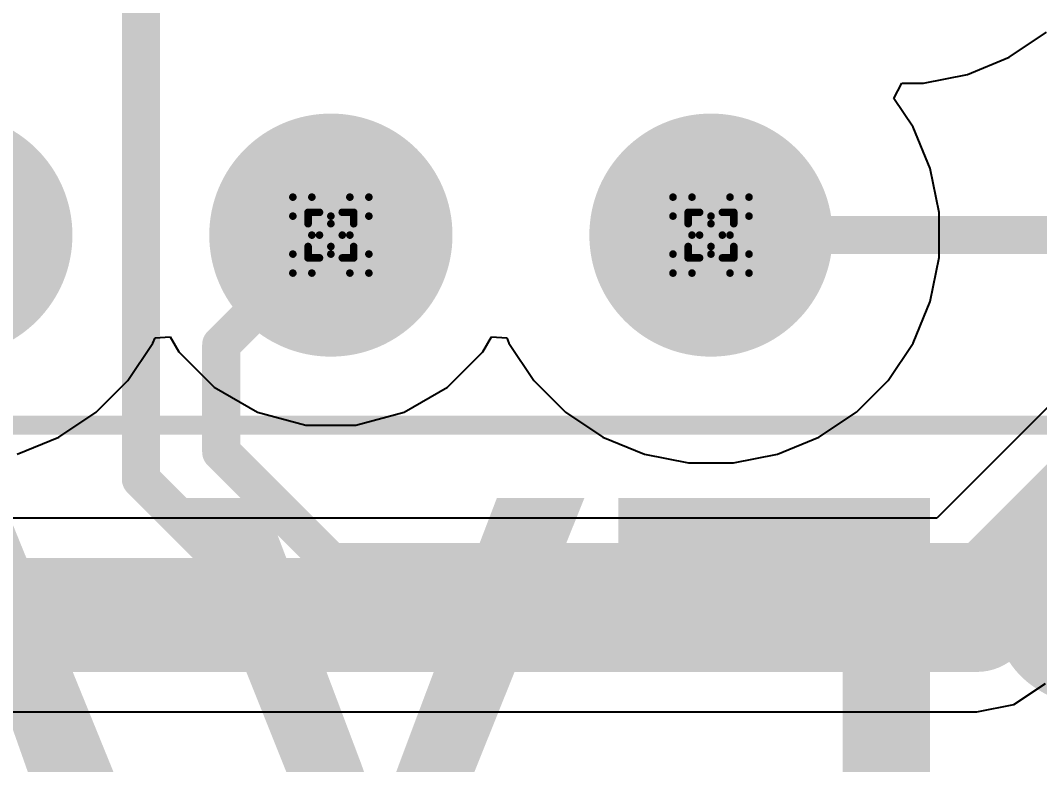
# Model space of a CAD drawing. Header units: inches. Extents: x 0 to 212, y 0 to 208.
# Drawn here: x 2.3652 to 2.6333, y 3.3809 to 3.5769 of the extents above; entities that cross this region are included whole.
import ezdxf

# ---------------------------------------------------------------- set-up
doc = ezdxf.new("R2010")
doc.units = ezdxf.units.IN
doc.header["$MEASUREMENT"] = 0
for name, color, linetype in [('Bottom Layer', 5, 'Continuous'), ('Bottom Solder', 6, 'Continuous'), ('Drill Drawing', 1, 'Continuous'), ('Multi-Layer', 9, 'Continuous'), ('Pad Holes', 156, 'Continuous'), ('Top Layer', 1, 'Continuous'), ('Top Overlay', 2, 'Continuous'), ('Top Solder', 216, 'Continuous')]:
    doc.layers.add(name, color=color, linetype=linetype)
doc.styles.add('Arial Black_Bold', font='', dxfattribs={"height": 0.2})
doc.styles.get('Arial Black_Bold').set_extended_font_data('Arial Black', bold=True)

# ---------------------------------------------------------------- blocks, each defined once
blk = doc.blocks.new('HC_RJ45_5622_1_6_Y_109')
at = {"layer": 'Bottom Layer'}
h = blk.add_hatch(color=5, dxfattribs=at)
edge = h.paths.add_edge_path()
edge.add_arc((-0.125005, 0.1750025), 0.03, 0, 360)
h = blk.add_hatch(color=5, dxfattribs=at)
edge = h.paths.add_edge_path()
edge.add_arc((-0.025, 0.1750025), 0.03, 0, 360)
h = blk.add_hatch(color=5, dxfattribs=at)
edge = h.paths.add_edge_path()
edge.add_arc((0.074995, 0.1750025), 0.03, 0, 360)
at = {"layer": 'Bottom Solder'}
h = blk.add_hatch(color=6, dxfattribs=at)
edge = h.paths.add_edge_path()
edge.add_arc((-0.125005, 0.1750025), 0.032, 0, 360)
h = blk.add_hatch(color=6, dxfattribs=at)
edge = h.paths.add_edge_path()
edge.add_arc((-0.025, 0.1750025), 0.032, 0, 360)
h = blk.add_hatch(color=6, dxfattribs=at)
edge = h.paths.add_edge_path()
edge.add_arc((0.074995, 0.1750025), 0.032, 0, 360)
at = {"layer": 'Multi-Layer'}
h = blk.add_hatch(color=9, dxfattribs=at)
edge = h.paths.add_edge_path()
edge.add_arc((-0.125005, 0.1750025), 0.03, 0, 360)
h = blk.add_hatch(color=9, dxfattribs=at)
edge = h.paths.add_edge_path()
edge.add_arc((-0.025, 0.1750025), 0.03, 0, 360)
h = blk.add_hatch(color=9, dxfattribs=at)
edge = h.paths.add_edge_path()
edge.add_arc((0.074995, 0.1750025), 0.03, 0, 360)
at = {"layer": 'Pad Holes'}
h = blk.add_hatch(color=7, dxfattribs=at)
edge = h.paths.add_edge_path()
edge.add_arc((-0.125005, 0.1750025), 0.019685, 0, 360)
h = blk.add_hatch(color=7, dxfattribs=at)
edge = h.paths.add_edge_path()
edge.add_arc((-0.025, 0.1750025), 0.019685, 0, 360)
h = blk.add_hatch(color=7, dxfattribs=at)
edge = h.paths.add_edge_path()
edge.add_arc((0.074995, 0.1750025), 0.019685, 0, 360)
at = {"layer": 'Top Layer'}
h = blk.add_hatch(color=1, dxfattribs=at)
edge = h.paths.add_edge_path()
edge.add_arc((-0.125005, 0.1750025), 0.03, 0, 360)
h = blk.add_hatch(color=1, dxfattribs=at)
edge = h.paths.add_edge_path()
edge.add_arc((-0.025, 0.1750025), 0.03, 0, 360)
h = blk.add_hatch(color=1, dxfattribs=at)
edge = h.paths.add_edge_path()
edge.add_arc((0.074995, 0.1750025), 0.03, 0, 360)
at = {"layer": 'Top Solder'}
h = blk.add_hatch(color=216, dxfattribs=at)
edge = h.paths.add_edge_path()
edge.add_arc((-0.125005, 0.1750025), 0.032, 0, 360)
h = blk.add_hatch(color=216, dxfattribs=at)
edge = h.paths.add_edge_path()
edge.add_arc((-0.025, 0.1750025), 0.032, 0, 360)
h = blk.add_hatch(color=216, dxfattribs=at)
edge = h.paths.add_edge_path()
edge.add_arc((0.074995, 0.1750025), 0.032, 0, 360)
at = {"layer": 'Top Overlay'}
blk.add_lwpolyline([(0.3, 0.2250025, 0.005, 0.005, 0), (-0.3, 0.2250025, 0.005, 0.005, 0)], format="xyseb", dxfattribs=at)

msp = doc.modelspace()

# ---------------------------------------------------------------- linework, layer by layer
at = {"layer": 'Bottom Layer'}
for p, q in [((2.6252629, 3.567143), (2.63509, 3.5737093)), ((2.6143436, 3.5626201), (2.6252629, 3.567143)), ((2.7249148, 3.5644629), (2.6062398, 3.4457879)), ((2.6027517, 3.5603143), (2.6143436, 3.5626201)), ((2.5949521, 3.5563143), (2.5970901, 3.5603143)), ((2.5970901, 3.5603143), (2.6027517, 3.5603143)), ((2.6000164, 3.548735), (2.5949521, 3.5563143)), ((2.6045393, 3.5378157), (2.6000164, 3.548735)), ((2.6068451, 3.5262238), (2.6045393, 3.5378157)), ((2.6068451, 3.5144048), (2.6068451, 3.5262238)), ((2.6045393, 3.5028129), (2.6068451, 3.5144048)), ((2.6000164, 3.4918936), (2.6045393, 3.5028129)), ((2.3934501, 3.4820665), (2.4000164, 3.4918936)), ((2.4000164, 3.4918936), (2.4005824, 3.49326)), ((2.4005824, 3.49326), (2.4045739, 3.4935217)), ((2.4045739, 3.4935217), (2.4068302, 3.4896136)), ((2.48685, 3.4896136), (2.4891121, 3.4935317)), ((2.4891121, 3.4935317), (2.4931036, 3.4932701)), ((2.4931036, 3.4932701), (2.4936738, 3.4918936)), ((2.4936738, 3.4918936), (2.5002401, 3.4820665)), ((2.5934501, 3.4820665), (2.6000164, 3.4918936)), ((2.4068302, 3.4896136), (2.4161394, 3.4803044)), ((2.4775408, 3.4803044), (2.48685, 3.4896136)), ((2.3850929, 3.4737093), (2.3934501, 3.4820665)), ((2.5002401, 3.4820665), (2.5085973, 3.4737093)), ((2.5850929, 3.4737093), (2.5934501, 3.4820665)), ((2.4161394, 3.4803044), (2.4275408, 3.4737218)), ((2.4661394, 3.4737218), (2.4775408, 3.4803044)), ((2.3752658, 3.467143), (2.3850929, 3.4737093)), ((2.4275408, 3.4737218), (2.4402575, 3.4703143)), ((2.4534227, 3.4703143), (2.4661394, 3.4737218)), ((2.5085973, 3.4737093), (2.5184244, 3.467143)), ((2.5752658, 3.467143), (2.5850929, 3.4737093)), ((2.4402575, 3.4703143), (2.4534227, 3.4703143)), ((2.3643465, 3.4626201), (2.3752658, 3.467143)), ((2.5184244, 3.467143), (2.5293437, 3.4626201)), ((2.5643465, 3.4626201), (2.5752658, 3.467143)), ((2.5293437, 3.4626201), (2.5409356, 3.4603143)), ((2.5527546, 3.4603143), (2.5643465, 3.4626201)), ((2.5409356, 3.4603143), (2.5527546, 3.4603143)), ((2.6062398, 3.4457879), (1.5689782, 3.4457879)), ((2.6265525, 3.3967486), (2.634822, 3.4022741)), ((2.616798, 3.3948083), (2.6265525, 3.3967486)), ((1.5795364, 3.3948083), (2.616798, 3.3948083))]:
    msp.add_line(p, q, dxfattribs=at)
for points in [[(2.616798, 3.4202981, 0.03, 0.03, 0), (2.7429388, 3.5464389, 0.03, 0.03, 0)], [(1.5689782, 3.4202981, 0.03, 0.03, 0), (2.616798, 3.4202981, 0.03, 0.03, 0)]]:
    msp.add_lwpolyline(points, format="xyseb", dxfattribs=at)
msp.add_lwpolyline([(2.609298, 3.4202981, 0.015, 0.015, 1), (2.624298, 3.4202981, 0.015, 0.015, 1)], format="xyseb", close=True, dxfattribs=at)
msp.add_lwpolyline([(2.609298, 3.4202981, 0.015, 0.015, 1), (2.624298, 3.4202981, 0.015, 0.015, 1)], format="xyseb", close=True, dxfattribs=at)
at = {"layer": 'Drill Drawing'}
for points in [[(2.4368401, 3.5253143, 0.002, 0.002, 0), (2.4368401, 3.5303143, 0.002, 0.002, 0)], [(2.4368401, 3.5303143, 0.002, 0.002, 0), (2.4418401, 3.5303143, 0.002, 0.002, 0)], [(2.4418401, 3.5303143, 0.002, 0.002, 0), (2.4468401, 3.5253143, 0.002, 0.002, 0)], [(2.4468401, 3.5253143, 0.002, 0.002, 0), (2.4518401, 3.5303143, 0.002, 0.002, 0)], [(2.4518401, 3.5303143, 0.002, 0.002, 0), (2.4568401, 3.5303143, 0.002, 0.002, 0)], [(2.4568401, 3.5253143, 0.002, 0.002, 0), (2.4568401, 3.5303143, 0.002, 0.002, 0)], [(2.5368451, 3.5253143, 0.002, 0.002, 0), (2.5368451, 3.5303143, 0.002, 0.002, 0)], [(2.5368451, 3.5303143, 0.002, 0.002, 0), (2.5418451, 3.5303143, 0.002, 0.002, 0)], [(2.5418451, 3.5303143, 0.002, 0.002, 0), (2.5468451, 3.5253143, 0.002, 0.002, 0)], [(2.5468451, 3.5253143, 0.002, 0.002, 0), (2.5518451, 3.5303143, 0.002, 0.002, 0)], [(2.5518451, 3.5303143, 0.002, 0.002, 0), (2.5568451, 3.5303143, 0.002, 0.002, 0)], [(2.5568451, 3.5253143, 0.002, 0.002, 0), (2.5568451, 3.5303143, 0.002, 0.002, 0)], [(2.4368401, 3.5253143, 0.002, 0.002, 0), (2.4418401, 3.5203143, 0.002, 0.002, 0)], [(2.4408401, 3.5233143, 0.002, 0.002, 0), (2.4408401, 3.5263143, 0.002, 0.002, 0)], [(2.4408401, 3.5263143, 0.002, 0.002, 0), (2.4438401, 3.5263143, 0.002, 0.002, 0)], [(2.4438401, 3.5263143, 0.002, 0.002, 0), (2.4468401, 3.5233143, 0.002, 0.002, 0)], [(2.4468401, 3.5233143, 0.002, 0.002, 0), (2.4498401, 3.5263143, 0.002, 0.002, 0)], [(2.4498401, 3.5263143, 0.002, 0.002, 0), (2.4528401, 3.5263143, 0.002, 0.002, 0)], [(2.4518401, 3.5203143, 0.002, 0.002, 0), (2.4568401, 3.5253143, 0.002, 0.002, 0)], [(2.4528401, 3.5233143, 0.002, 0.002, 0), (2.4528401, 3.5263143, 0.002, 0.002, 0)], [(2.5368451, 3.5253143, 0.002, 0.002, 0), (2.5418451, 3.5203143, 0.002, 0.002, 0)], [(2.5408451, 3.5233143, 0.002, 0.002, 0), (2.5408451, 3.5263143, 0.002, 0.002, 0)], [(2.5408451, 3.5263143, 0.002, 0.002, 0), (2.5438451, 3.5263143, 0.002, 0.002, 0)], [(2.5438451, 3.5263143, 0.002, 0.002, 0), (2.5468451, 3.5233143, 0.002, 0.002, 0)], [(2.5468451, 3.5233143, 0.002, 0.002, 0), (2.5498451, 3.5263143, 0.002, 0.002, 0)], [(2.5498451, 3.5263143, 0.002, 0.002, 0), (2.5528451, 3.5263143, 0.002, 0.002, 0)], [(2.5518451, 3.5203143, 0.002, 0.002, 0), (2.5568451, 3.5253143, 0.002, 0.002, 0)], [(2.5528451, 3.5233143, 0.002, 0.002, 0), (2.5528451, 3.5263143, 0.002, 0.002, 0)], [(2.4408401, 3.5233143, 0.002, 0.002, 0), (2.4438401, 3.5203143, 0.002, 0.002, 0)], [(2.4498401, 3.5203143, 0.002, 0.002, 0), (2.4528401, 3.5233143, 0.002, 0.002, 0)], [(2.5408451, 3.5233143, 0.002, 0.002, 0), (2.5438451, 3.5203143, 0.002, 0.002, 0)], [(2.5498451, 3.5203143, 0.002, 0.002, 0), (2.5528451, 3.5233143, 0.002, 0.002, 0)], [(2.4368401, 3.5153143, 0.002, 0.002, 0), (2.4418401, 3.5203143, 0.002, 0.002, 0)], [(2.4408401, 3.5173143, 0.002, 0.002, 0), (2.4438401, 3.5203143, 0.002, 0.002, 0)], [(2.4498401, 3.5203143, 0.002, 0.002, 0), (2.4528401, 3.5173143, 0.002, 0.002, 0)], [(2.4518401, 3.5203143, 0.002, 0.002, 0), (2.4568401, 3.5153143, 0.002, 0.002, 0)], [(2.5368451, 3.5153143, 0.002, 0.002, 0), (2.5418451, 3.5203143, 0.002, 0.002, 0)], [(2.5408451, 3.5173143, 0.002, 0.002, 0), (2.5438451, 3.5203143, 0.002, 0.002, 0)], [(2.5498451, 3.5203143, 0.002, 0.002, 0), (2.5528451, 3.5173143, 0.002, 0.002, 0)], [(2.5518451, 3.5203143, 0.002, 0.002, 0), (2.5568451, 3.5153143, 0.002, 0.002, 0)], [(2.4408401, 3.5143143, 0.002, 0.002, 0), (2.4408401, 3.5173143, 0.002, 0.002, 0)], [(2.4438401, 3.5143143, 0.002, 0.002, 0), (2.4468401, 3.5173143, 0.002, 0.002, 0)], [(2.4468401, 3.5173143, 0.002, 0.002, 0), (2.4498401, 3.5143143, 0.002, 0.002, 0)], [(2.4528401, 3.5143143, 0.002, 0.002, 0), (2.4528401, 3.5173143, 0.002, 0.002, 0)], [(2.5408451, 3.5143143, 0.002, 0.002, 0), (2.5408451, 3.5173143, 0.002, 0.002, 0)], [(2.5438451, 3.5143143, 0.002, 0.002, 0), (2.5468451, 3.5173143, 0.002, 0.002, 0)], [(2.5468451, 3.5173143, 0.002, 0.002, 0), (2.5498451, 3.5143143, 0.002, 0.002, 0)], [(2.5528451, 3.5143143, 0.002, 0.002, 0), (2.5528451, 3.5173143, 0.002, 0.002, 0)], [(2.4368401, 3.5103143, 0.002, 0.002, 0), (2.4368401, 3.5153143, 0.002, 0.002, 0)], [(2.4418401, 3.5103143, 0.002, 0.002, 0), (2.4468401, 3.5153143, 0.002, 0.002, 0)], [(2.4468401, 3.5153143, 0.002, 0.002, 0), (2.4518401, 3.5103143, 0.002, 0.002, 0)], [(2.4568401, 3.5103143, 0.002, 0.002, 0), (2.4568401, 3.5153143, 0.002, 0.002, 0)], [(2.5368451, 3.5103143, 0.002, 0.002, 0), (2.5368451, 3.5153143, 0.002, 0.002, 0)], [(2.5418451, 3.5103143, 0.002, 0.002, 0), (2.5468451, 3.5153143, 0.002, 0.002, 0)], [(2.5468451, 3.5153143, 0.002, 0.002, 0), (2.5518451, 3.5103143, 0.002, 0.002, 0)], [(2.5568451, 3.5103143, 0.002, 0.002, 0), (2.5568451, 3.5153143, 0.002, 0.002, 0)], [(2.4408401, 3.5143143, 0.002, 0.002, 0), (2.4438401, 3.5143143, 0.002, 0.002, 0)], [(2.4498401, 3.5143143, 0.002, 0.002, 0), (2.4528401, 3.5143143, 0.002, 0.002, 0)], [(2.5408451, 3.5143143, 0.002, 0.002, 0), (2.5438451, 3.5143143, 0.002, 0.002, 0)], [(2.5498451, 3.5143143, 0.002, 0.002, 0), (2.5528451, 3.5143143, 0.002, 0.002, 0)], [(2.4368401, 3.5103143, 0.002, 0.002, 0), (2.4418401, 3.5103143, 0.002, 0.002, 0)], [(2.4518401, 3.5103143, 0.002, 0.002, 0), (2.4568401, 3.5103143, 0.002, 0.002, 0)], [(2.5368451, 3.5103143, 0.002, 0.002, 0), (2.5418451, 3.5103143, 0.002, 0.002, 0)], [(2.5518451, 3.5103143, 0.002, 0.002, 0), (2.5568451, 3.5103143, 0.002, 0.002, 0)]]:
    msp.add_lwpolyline(points, format="xyseb", dxfattribs=at)
for points in [[(2.4363401, 3.5303143, 0.001, 0.001, 1), (2.4373401, 3.5303143, 0.001, 0.001, 1)], [(2.4363401, 3.5303143, 0.001, 0.001, 1), (2.4373401, 3.5303143, 0.001, 0.001, 1)], [(2.4413401, 3.5303143, 0.001, 0.001, 1), (2.4423401, 3.5303143, 0.001, 0.001, 1)], [(2.4413401, 3.5303143, 0.001, 0.001, 1), (2.4423401, 3.5303143, 0.001, 0.001, 1)], [(2.4513401, 3.5303143, 0.001, 0.001, 1), (2.4523401, 3.5303143, 0.001, 0.001, 1)], [(2.4513401, 3.5303143, 0.001, 0.001, 1), (2.4523401, 3.5303143, 0.001, 0.001, 1)], [(2.4563401, 3.5303143, 0.001, 0.001, 1), (2.4573401, 3.5303143, 0.001, 0.001, 1)], [(2.4563401, 3.5303143, 0.001, 0.001, 1), (2.4573401, 3.5303143, 0.001, 0.001, 1)], [(2.5363451, 3.5303143, 0.001, 0.001, 1), (2.5373451, 3.5303143, 0.001, 0.001, 1)], [(2.5363451, 3.5303143, 0.001, 0.001, 1), (2.5373451, 3.5303143, 0.001, 0.001, 1)], [(2.5413451, 3.5303143, 0.001, 0.001, 1), (2.5423451, 3.5303143, 0.001, 0.001, 1)], [(2.5413451, 3.5303143, 0.001, 0.001, 1), (2.5423451, 3.5303143, 0.001, 0.001, 1)], [(2.5513451, 3.5303143, 0.001, 0.001, 1), (2.5523451, 3.5303143, 0.001, 0.001, 1)], [(2.5513451, 3.5303143, 0.001, 0.001, 1), (2.5523451, 3.5303143, 0.001, 0.001, 1)], [(2.5563451, 3.5303143, 0.001, 0.001, 1), (2.5573451, 3.5303143, 0.001, 0.001, 1)], [(2.5563451, 3.5303143, 0.001, 0.001, 1), (2.5573451, 3.5303143, 0.001, 0.001, 1)], [(2.4363401, 3.5253143, 0.001, 0.001, 1), (2.4373401, 3.5253143, 0.001, 0.001, 1)], [(2.4363401, 3.5253143, 0.001, 0.001, 1), (2.4373401, 3.5253143, 0.001, 0.001, 1)], [(2.4403401, 3.5263143, 0.001, 0.001, 1), (2.4413401, 3.5263143, 0.001, 0.001, 1)], [(2.4403401, 3.5263143, 0.001, 0.001, 1), (2.4413401, 3.5263143, 0.001, 0.001, 1)], [(2.4433401, 3.5263143, 0.001, 0.001, 1), (2.4443401, 3.5263143, 0.001, 0.001, 1)], [(2.4433401, 3.5263143, 0.001, 0.001, 1), (2.4443401, 3.5263143, 0.001, 0.001, 1)], [(2.4463401, 3.5253143, 0.001, 0.001, 1), (2.4473401, 3.5253143, 0.001, 0.001, 1)], [(2.4463401, 3.5253143, 0.001, 0.001, 1), (2.4473401, 3.5253143, 0.001, 0.001, 1)], [(2.4493401, 3.5263143, 0.001, 0.001, 1), (2.4503401, 3.5263143, 0.001, 0.001, 1)], [(2.4493401, 3.5263143, 0.001, 0.001, 1), (2.4503401, 3.5263143, 0.001, 0.001, 1)], [(2.4523401, 3.5263143, 0.001, 0.001, 1), (2.4533401, 3.5263143, 0.001, 0.001, 1)], [(2.4523401, 3.5263143, 0.001, 0.001, 1), (2.4533401, 3.5263143, 0.001, 0.001, 1)], [(2.4563401, 3.5253143, 0.001, 0.001, 1), (2.4573401, 3.5253143, 0.001, 0.001, 1)], [(2.4563401, 3.5253143, 0.001, 0.001, 1), (2.4573401, 3.5253143, 0.001, 0.001, 1)], [(2.5363451, 3.5253143, 0.001, 0.001, 1), (2.5373451, 3.5253143, 0.001, 0.001, 1)], [(2.5363451, 3.5253143, 0.001, 0.001, 1), (2.5373451, 3.5253143, 0.001, 0.001, 1)], [(2.5403451, 3.5263143, 0.001, 0.001, 1), (2.5413451, 3.5263143, 0.001, 0.001, 1)], [(2.5403451, 3.5263143, 0.001, 0.001, 1), (2.5413451, 3.5263143, 0.001, 0.001, 1)], [(2.5433451, 3.5263143, 0.001, 0.001, 1), (2.5443451, 3.5263143, 0.001, 0.001, 1)], [(2.5433451, 3.5263143, 0.001, 0.001, 1), (2.5443451, 3.5263143, 0.001, 0.001, 1)], [(2.5463451, 3.5253143, 0.001, 0.001, 1), (2.5473451, 3.5253143, 0.001, 0.001, 1)], [(2.5463451, 3.5253143, 0.001, 0.001, 1), (2.5473451, 3.5253143, 0.001, 0.001, 1)], [(2.5493451, 3.5263143, 0.001, 0.001, 1), (2.5503451, 3.5263143, 0.001, 0.001, 1)], [(2.5493451, 3.5263143, 0.001, 0.001, 1), (2.5503451, 3.5263143, 0.001, 0.001, 1)], [(2.5523451, 3.5263143, 0.001, 0.001, 1), (2.5533451, 3.5263143, 0.001, 0.001, 1)], [(2.5523451, 3.5263143, 0.001, 0.001, 1), (2.5533451, 3.5263143, 0.001, 0.001, 1)], [(2.5563451, 3.5253143, 0.001, 0.001, 1), (2.5573451, 3.5253143, 0.001, 0.001, 1)], [(2.5563451, 3.5253143, 0.001, 0.001, 1), (2.5573451, 3.5253143, 0.001, 0.001, 1)], [(2.4403401, 3.5233143, 0.001, 0.001, 1), (2.4413401, 3.5233143, 0.001, 0.001, 1)], [(2.4403401, 3.5233143, 0.001, 0.001, 1), (2.4413401, 3.5233143, 0.001, 0.001, 1)], [(2.4463401, 3.5233143, 0.001, 0.001, 1), (2.4473401, 3.5233143, 0.001, 0.001, 1)], [(2.4463401, 3.5233143, 0.001, 0.001, 1), (2.4473401, 3.5233143, 0.001, 0.001, 1)], [(2.4523401, 3.5233143, 0.001, 0.001, 1), (2.4533401, 3.5233143, 0.001, 0.001, 1)], [(2.4523401, 3.5233143, 0.001, 0.001, 1), (2.4533401, 3.5233143, 0.001, 0.001, 1)], [(2.5403451, 3.5233143, 0.001, 0.001, 1), (2.5413451, 3.5233143, 0.001, 0.001, 1)], [(2.5403451, 3.5233143, 0.001, 0.001, 1), (2.5413451, 3.5233143, 0.001, 0.001, 1)], [(2.5463451, 3.5233143, 0.001, 0.001, 1), (2.5473451, 3.5233143, 0.001, 0.001, 1)], [(2.5463451, 3.5233143, 0.001, 0.001, 1), (2.5473451, 3.5233143, 0.001, 0.001, 1)], [(2.5523451, 3.5233143, 0.001, 0.001, 1), (2.5533451, 3.5233143, 0.001, 0.001, 1)], [(2.5523451, 3.5233143, 0.001, 0.001, 1), (2.5533451, 3.5233143, 0.001, 0.001, 1)], [(2.4413401, 3.5203143, 0.001, 0.001, 1), (2.4423401, 3.5203143, 0.001, 0.001, 1)], [(2.4413401, 3.5203143, 0.001, 0.001, 1), (2.4423401, 3.5203143, 0.001, 0.001, 1)], [(2.4433401, 3.5203143, 0.001, 0.001, 1), (2.4443401, 3.5203143, 0.001, 0.001, 1)], [(2.4433401, 3.5203143, 0.001, 0.001, 1), (2.4443401, 3.5203143, 0.001, 0.001, 1)], [(2.4493401, 3.5203143, 0.001, 0.001, 1), (2.4503401, 3.5203143, 0.001, 0.001, 1)], [(2.4493401, 3.5203143, 0.001, 0.001, 1), (2.4503401, 3.5203143, 0.001, 0.001, 1)], [(2.4513401, 3.5203143, 0.001, 0.001, 1), (2.4523401, 3.5203143, 0.001, 0.001, 1)], [(2.4513401, 3.5203143, 0.001, 0.001, 1), (2.4523401, 3.5203143, 0.001, 0.001, 1)], [(2.5413451, 3.5203143, 0.001, 0.001, 1), (2.5423451, 3.5203143, 0.001, 0.001, 1)], [(2.5413451, 3.5203143, 0.001, 0.001, 1), (2.5423451, 3.5203143, 0.001, 0.001, 1)], [(2.5433451, 3.5203143, 0.001, 0.001, 1), (2.5443451, 3.5203143, 0.001, 0.001, 1)], [(2.5433451, 3.5203143, 0.001, 0.001, 1), (2.5443451, 3.5203143, 0.001, 0.001, 1)], [(2.5493451, 3.5203143, 0.001, 0.001, 1), (2.5503451, 3.5203143, 0.001, 0.001, 1)], [(2.5493451, 3.5203143, 0.001, 0.001, 1), (2.5503451, 3.5203143, 0.001, 0.001, 1)], [(2.5513451, 3.5203143, 0.001, 0.001, 1), (2.5523451, 3.5203143, 0.001, 0.001, 1)], [(2.5513451, 3.5203143, 0.001, 0.001, 1), (2.5523451, 3.5203143, 0.001, 0.001, 1)], [(2.4403401, 3.5173143, 0.001, 0.001, 1), (2.4413401, 3.5173143, 0.001, 0.001, 1)], [(2.4403401, 3.5173143, 0.001, 0.001, 1), (2.4413401, 3.5173143, 0.001, 0.001, 1)], [(2.4463401, 3.5173143, 0.001, 0.001, 1), (2.4473401, 3.5173143, 0.001, 0.001, 1)], [(2.4463401, 3.5173143, 0.001, 0.001, 1), (2.4473401, 3.5173143, 0.001, 0.001, 1)], [(2.4523401, 3.5173143, 0.001, 0.001, 1), (2.4533401, 3.5173143, 0.001, 0.001, 1)], [(2.4523401, 3.5173143, 0.001, 0.001, 1), (2.4533401, 3.5173143, 0.001, 0.001, 1)], [(2.5403451, 3.5173143, 0.001, 0.001, 1), (2.5413451, 3.5173143, 0.001, 0.001, 1)], [(2.5403451, 3.5173143, 0.001, 0.001, 1), (2.5413451, 3.5173143, 0.001, 0.001, 1)], [(2.5463451, 3.5173143, 0.001, 0.001, 1), (2.5473451, 3.5173143, 0.001, 0.001, 1)], [(2.5463451, 3.5173143, 0.001, 0.001, 1), (2.5473451, 3.5173143, 0.001, 0.001, 1)], [(2.5523451, 3.5173143, 0.001, 0.001, 1), (2.5533451, 3.5173143, 0.001, 0.001, 1)], [(2.5523451, 3.5173143, 0.001, 0.001, 1), (2.5533451, 3.5173143, 0.001, 0.001, 1)], [(2.4363401, 3.5153143, 0.001, 0.001, 1), (2.4373401, 3.5153143, 0.001, 0.001, 1)], [(2.4363401, 3.5153143, 0.001, 0.001, 1), (2.4373401, 3.5153143, 0.001, 0.001, 1)], [(2.4463401, 3.5153143, 0.001, 0.001, 1), (2.4473401, 3.5153143, 0.001, 0.001, 1)], [(2.4463401, 3.5153143, 0.001, 0.001, 1), (2.4473401, 3.5153143, 0.001, 0.001, 1)], [(2.4563401, 3.5153143, 0.001, 0.001, 1), (2.4573401, 3.5153143, 0.001, 0.001, 1)], [(2.4563401, 3.5153143, 0.001, 0.001, 1), (2.4573401, 3.5153143, 0.001, 0.001, 1)], [(2.5363451, 3.5153143, 0.001, 0.001, 1), (2.5373451, 3.5153143, 0.001, 0.001, 1)], [(2.5363451, 3.5153143, 0.001, 0.001, 1), (2.5373451, 3.5153143, 0.001, 0.001, 1)], [(2.5463451, 3.5153143, 0.001, 0.001, 1), (2.5473451, 3.5153143, 0.001, 0.001, 1)], [(2.5463451, 3.5153143, 0.001, 0.001, 1), (2.5473451, 3.5153143, 0.001, 0.001, 1)], [(2.5563451, 3.5153143, 0.001, 0.001, 1), (2.5573451, 3.5153143, 0.001, 0.001, 1)], [(2.5563451, 3.5153143, 0.001, 0.001, 1), (2.5573451, 3.5153143, 0.001, 0.001, 1)], [(2.4403401, 3.5143143, 0.001, 0.001, 1), (2.4413401, 3.5143143, 0.001, 0.001, 1)], [(2.4403401, 3.5143143, 0.001, 0.001, 1), (2.4413401, 3.5143143, 0.001, 0.001, 1)], [(2.4433401, 3.5143143, 0.001, 0.001, 1), (2.4443401, 3.5143143, 0.001, 0.001, 1)], [(2.4433401, 3.5143143, 0.001, 0.001, 1), (2.4443401, 3.5143143, 0.001, 0.001, 1)], [(2.4493401, 3.5143143, 0.001, 0.001, 1), (2.4503401, 3.5143143, 0.001, 0.001, 1)], [(2.4493401, 3.5143143, 0.001, 0.001, 1), (2.4503401, 3.5143143, 0.001, 0.001, 1)], [(2.4523401, 3.5143143, 0.001, 0.001, 1), (2.4533401, 3.5143143, 0.001, 0.001, 1)], [(2.4523401, 3.5143143, 0.001, 0.001, 1), (2.4533401, 3.5143143, 0.001, 0.001, 1)], [(2.5403451, 3.5143143, 0.001, 0.001, 1), (2.5413451, 3.5143143, 0.001, 0.001, 1)], [(2.5403451, 3.5143143, 0.001, 0.001, 1), (2.5413451, 3.5143143, 0.001, 0.001, 1)], [(2.5433451, 3.5143143, 0.001, 0.001, 1), (2.5443451, 3.5143143, 0.001, 0.001, 1)], [(2.5433451, 3.5143143, 0.001, 0.001, 1), (2.5443451, 3.5143143, 0.001, 0.001, 1)], [(2.5493451, 3.5143143, 0.001, 0.001, 1), (2.5503451, 3.5143143, 0.001, 0.001, 1)], [(2.5493451, 3.5143143, 0.001, 0.001, 1), (2.5503451, 3.5143143, 0.001, 0.001, 1)], [(2.5523451, 3.5143143, 0.001, 0.001, 1), (2.5533451, 3.5143143, 0.001, 0.001, 1)], [(2.5523451, 3.5143143, 0.001, 0.001, 1), (2.5533451, 3.5143143, 0.001, 0.001, 1)], [(2.4363401, 3.5103143, 0.001, 0.001, 1), (2.4373401, 3.5103143, 0.001, 0.001, 1)], [(2.4363401, 3.5103143, 0.001, 0.001, 1), (2.4373401, 3.5103143, 0.001, 0.001, 1)], [(2.4413401, 3.5103143, 0.001, 0.001, 1), (2.4423401, 3.5103143, 0.001, 0.001, 1)], [(2.4413401, 3.5103143, 0.001, 0.001, 1), (2.4423401, 3.5103143, 0.001, 0.001, 1)], [(2.4513401, 3.5103143, 0.001, 0.001, 1), (2.4523401, 3.5103143, 0.001, 0.001, 1)], [(2.4513401, 3.5103143, 0.001, 0.001, 1), (2.4523401, 3.5103143, 0.001, 0.001, 1)], [(2.4563401, 3.5103143, 0.001, 0.001, 1), (2.4573401, 3.5103143, 0.001, 0.001, 1)], [(2.4563401, 3.5103143, 0.001, 0.001, 1), (2.4573401, 3.5103143, 0.001, 0.001, 1)], [(2.5363451, 3.5103143, 0.001, 0.001, 1), (2.5373451, 3.5103143, 0.001, 0.001, 1)], [(2.5363451, 3.5103143, 0.001, 0.001, 1), (2.5373451, 3.5103143, 0.001, 0.001, 1)], [(2.5413451, 3.5103143, 0.001, 0.001, 1), (2.5423451, 3.5103143, 0.001, 0.001, 1)], [(2.5413451, 3.5103143, 0.001, 0.001, 1), (2.5423451, 3.5103143, 0.001, 0.001, 1)], [(2.5513451, 3.5103143, 0.001, 0.001, 1), (2.5523451, 3.5103143, 0.001, 0.001, 1)], [(2.5513451, 3.5103143, 0.001, 0.001, 1), (2.5523451, 3.5103143, 0.001, 0.001, 1)], [(2.5563451, 3.5103143, 0.001, 0.001, 1), (2.5573451, 3.5103143, 0.001, 0.001, 1)], [(2.5563451, 3.5103143, 0.001, 0.001, 1), (2.5573451, 3.5103143, 0.001, 0.001, 1)]]:
    msp.add_lwpolyline(points, format="xyseb", close=True, dxfattribs=at)
at = {"layer": 'Top Layer'}
for points in [[(2.3968421, 3.4560743, 0.01, 0.01, 0), (2.3968421, 3.6203143, 0.01, 0.01, 0)], [(2.4179756, 3.4914498, 0.01, 0.01, 0), (2.4468401, 3.5203143, 0.01, 0.01, 0)], [(2.5468451, 3.5203143, 0.01, 0.01, 0), (2.6857938, 3.5203143, 0.01, 0.01, 0)], [(2.4179756, 3.4632252, 0.01, 0.01, 0), (2.4179756, 3.4914498, 0.01, 0.01, 0)], [(2.4179756, 3.4632252, 0.01, 0.01, 0), (2.4469411, 3.4342597, 0.01, 0.01, 0)], [(2.3968421, 3.4560743, 0.01, 0.01, 0), (2.4327989, 3.4201175, 0.01, 0.01, 0)], [(2.4469411, 3.4342597, 0.01, 0.01, 0), (2.5920322, 3.4342597, 0.01, 0.01, 0)], [(2.5920322, 3.4342597, 0.01, 0.01, 0), (2.7427774, 3.4342597, 0.01, 0.01, 0)], [(2.4327989, 3.4201175, 0.01, 0.01, 0), (2.4327991, 3.4201175, 0.01, 0.01, 0)], [(2.4327991, 3.4201175, 0.01, 0.01, 0), (2.4386569, 3.4142597, 0.01, 0.01, 0)], [(2.4386569, 3.4142597, 0.01, 0.01, 0), (2.8511508, 3.4142597, 0.01, 0.01, 0)]]:
    msp.add_lwpolyline(points, format="xyseb", dxfattribs=at)
for points in [[(2.4443401, 3.5203143, 0.005, 0.005, 1), (2.4493401, 3.5203143, 0.005, 0.005, 1)], [(2.5443451, 3.5203143, 0.005, 0.005, 1), (2.5493451, 3.5203143, 0.005, 0.005, 1)], [(2.4154756, 3.4914498, 0.005, 0.005, 1), (2.4204756, 3.4914498, 0.005, 0.005, 1)], [(2.4154756, 3.4914498, 0.005, 0.005, 1), (2.4204756, 3.4914498, 0.005, 0.005, 1)], [(2.4154756, 3.4632252, 0.005, 0.005, 1), (2.4204756, 3.4632252, 0.005, 0.005, 1)], [(2.4154756, 3.4632252, 0.005, 0.005, 1), (2.4204756, 3.4632252, 0.005, 0.005, 1)], [(2.3943421, 3.4560743, 0.005, 0.005, 1), (2.3993421, 3.4560743, 0.005, 0.005, 1)], [(2.3943421, 3.4560743, 0.005, 0.005, 1), (2.3993421, 3.4560743, 0.005, 0.005, 1)], [(2.4444411, 3.4342597, 0.005, 0.005, 1), (2.4494411, 3.4342597, 0.005, 0.005, 1)], [(2.4444411, 3.4342597, 0.005, 0.005, 1), (2.4494411, 3.4342597, 0.005, 0.005, 1)], [(2.5895322, 3.4342597, 0.005, 0.005, 1), (2.5945322, 3.4342597, 0.005, 0.005, 1)], [(2.5895322, 3.4342597, 0.005, 0.005, 1), (2.5945322, 3.4342597, 0.005, 0.005, 1)], [(2.4302989, 3.4201175, 0.005, 0.005, 1), (2.4352989, 3.4201175, 0.005, 0.005, 1)], [(2.4302989, 3.4201175, 0.005, 0.005, 1), (2.4352989, 3.4201175, 0.005, 0.005, 1)], [(2.4302991, 3.4201175, 0.005, 0.005, 1), (2.4352991, 3.4201175, 0.005, 0.005, 1)], [(2.4302991, 3.4201175, 0.005, 0.005, 1), (2.4352991, 3.4201175, 0.005, 0.005, 1)], [(2.4361569, 3.4142597, 0.005, 0.005, 1), (2.4411569, 3.4142597, 0.005, 0.005, 1)], [(2.4361569, 3.4142597, 0.005, 0.005, 1), (2.4411569, 3.4142597, 0.005, 0.005, 1)]]:
    msp.add_lwpolyline(points, format="xyseb", close=True, dxfattribs=at)

# ---------------------------------------------------------------- block references
at = {"rotation": 180}
msp.add_blockref('HC_RJ45_5622_1_6_Y_109', (2.4218401, 3.6953168), dxfattribs=at)

# ---------------------------------------------------------------- texts
at = {"layer": 'Top Overlay', "style": 'Arial Black_Bold'}
msp.add_text('SLAVE CAN IN', height=0.1, rotation=180, dxfattribs=at).set_placement((2.7218401, 3.4511063))

doc.saveas('drawing.dxf')
